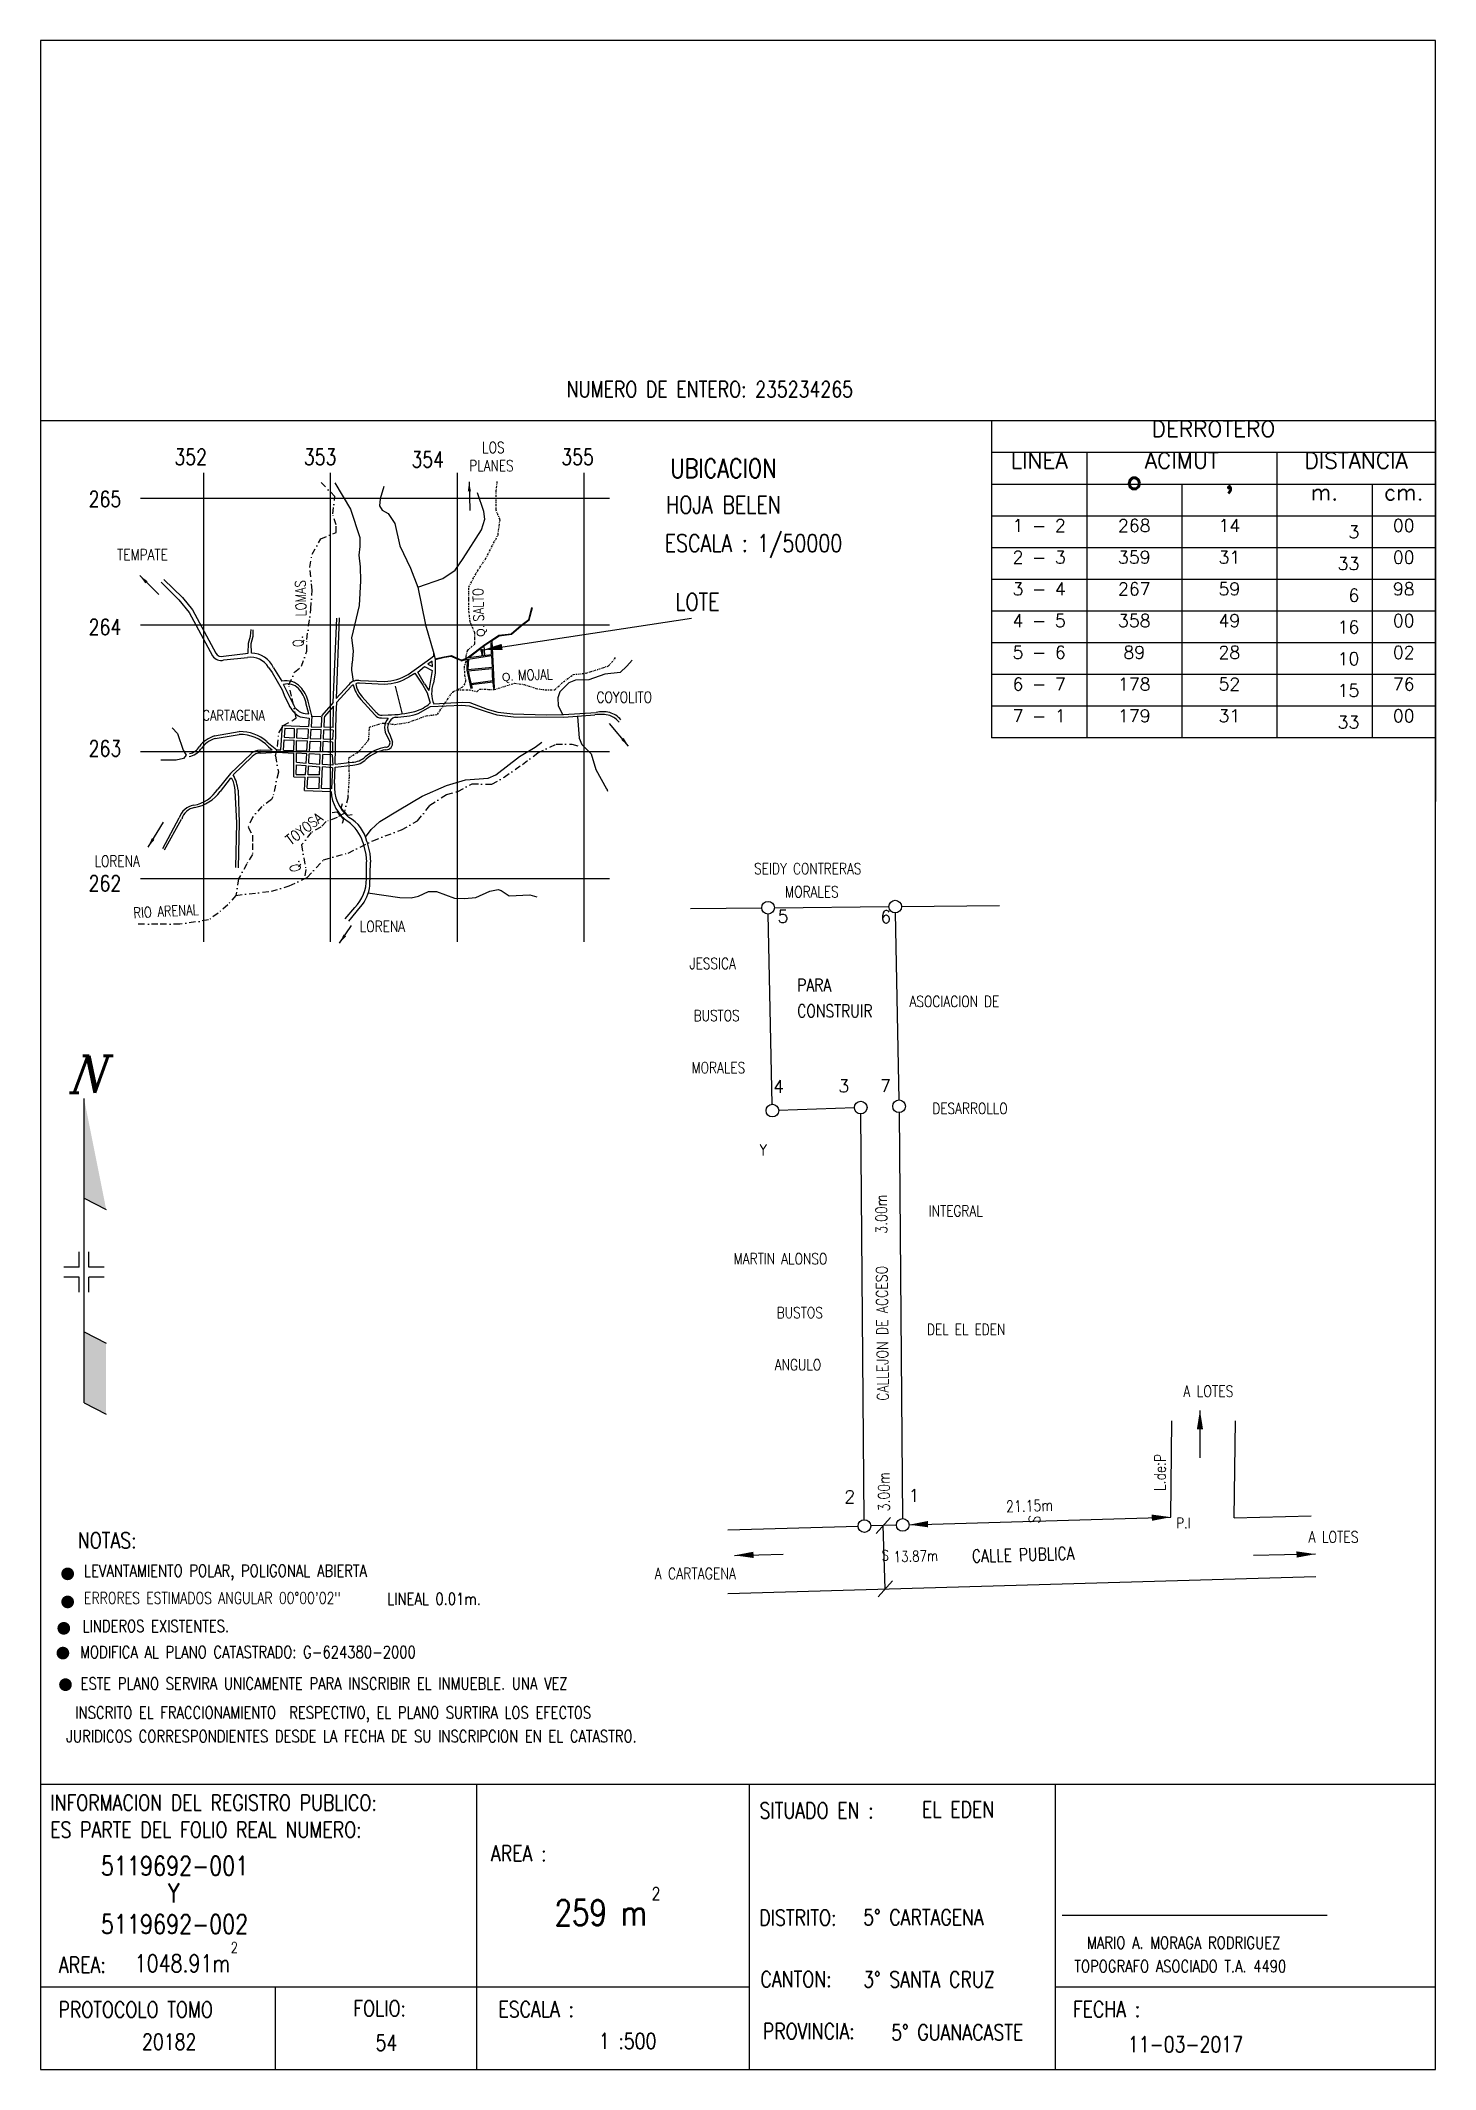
# Model space of a CAD drawing. Extents: x 117 to 337, y 329 to 649.
import ezdxf
from ezdxf.enums import TextEntityAlignment as Align

# ---------------------------------------------------------------- set-up
doc = ezdxf.new("R2010")
doc.units = 0
doc.header["$MEASUREMENT"] = 0
doc.linetypes.add('DASHDOT', pattern=[1, 0.5, -0.25, 0, -0.25])
doc.linetypes.add('DIVIDE', pattern=[1.25, 0.5, -0.25, 0, -0.25, 0, -0.25])
doc.layers.get('0').update_dxf_attribs({"linetype": 'CONTINUOUS'})
for name, color, linetype in [('1', 7, 'CONTINUOUS'), ('22', 3, 'DASHDOT'), ('24', 4, 'DIVIDE'), ('33', 10, 'CONTINUOUS'), ('AMARILLO', 2, 'CONTINUOUS'), ('AZUL', 5, 'CONTINUOUS'), ('ROJO', 1, 'CONTINUOUS')]:
    doc.layers.add(name, color=color, linetype=linetype)
doc.styles.add('DERTXT-1', font='ROMANS.SHX')
doc.styles.add('LEROY2', font='SIMPLEX.SHX', dxfattribs={"width": 0.8})
doc.styles.add('ROTULO', font='COMPLEX', dxfattribs={"oblique": 20})
doc.dimstyles.get("Standard").update_dxf_attribs({"dimtxt": 0.18, "dimasz": 0.18, "dimexe": 0.18, "dimexo": 0.0625, "dimgap": 0.09, "dimtad": 0, "dimtih": 1, "dimtoh": 1, "dimdec": 4, "dimzin": 0, "dimtxsty": 'STANDARD', "dimcen": 0.09, "dimazin": 3, "dimtfac": 1, "dimtdec": 4, "dimtofl": 0, "dimtmove": 0, "dimatfit": 3, "dimtolj": 1, "dimtzin": 0})

msp = doc.modelspace()

# ---------------------------------------------------------------- hatches: boundary and pattern name
msp.add_hatch(color=4).paths.add_polyline_path([(186.34, 552.09), (186.28, 552.09), (186.27, 552.75), (186.13, 552.75), (186.13, 553.07), (186.33, 553.07), (186.33, 552.75)])

# ---------------------------------------------------------------- linework, layer by layer
at = {"color": 4}
for p, q in [((336.65, 589.11), (266.65, 589.11)), ((336.65, 589.11), (266.65, 589.11)), ((336.65, 589.11), (266.65, 589.11)), ((336.65, 589.11), (266.65, 589.11)), ((336.65, 589.11), (266.65, 589.11)), ((336.65, 589.11), (266.65, 589.11)), ((336.65, 589.11), (266.65, 589.11)), ((336.65, 589.11), (266.65, 589.11)), ((336.65, 589.11), (266.65, 589.11)), ((336.65, 589.11), (266.65, 589.11)), ((336.65, 589.11), (266.65, 589.11)), ((336.65, 589.11), (266.65, 589.11)), ((336.65, 589.11), (266.65, 589.11)), ((336.65, 589.11), (266.65, 589.11)), ((336.65, 589.11), (266.65, 589.11)), ((336.65, 589.11), (266.65, 589.11)), ((336.65, 589.11), (266.65, 589.11)), ((336.65, 589.11), (266.65, 589.11)), ((266.65, 589.11), (266.65, 539.11)), ((336.65, 589.11), (336.65, 539.11)), ((336.65, 589.11), (336.65, 529.11)), ((336.65, 589.11), (336.65, 529.11)), ((336.65, 589.11), (336.65, 554.11)), ((336.65, 589.11), (336.65, 554.11)), ((336.65, 589.11), (336.65, 554.11)), ((336.65, 589.11), (336.65, 554.11)), ((336.65, 589.11), (336.65, 554.11)), ((336.65, 589.11), (336.65, 554.11)), ((336.65, 589.11), (336.65, 554.11)), ((336.65, 589.11), (336.65, 554.11)), ((336.65, 589.11), (336.65, 554.11)), ((336.65, 589.11), (336.65, 554.11)), ((336.65, 589.11), (336.65, 554.11)), ((336.65, 589.11), (336.65, 554.11)), ((336.65, 589.11), (336.65, 549.11)), ((336.65, 589.11), (336.65, 544.11)), ((336.65, 589.11), (336.65, 539.11)), ((336.65, 589.11), (336.65, 544.11)), ((336.65, 589.11), (336.65, 554.11)), ((336.65, 584.11), (266.65, 584.11)), ((281.65, 584.11), (281.65, 539.11)), ((311.65, 584.11), (311.65, 539.11)), ((336.65, 579.11), (266.65, 579.11)), ((336.65, 539.11), (266.65, 539.11))]:
    msp.add_line(p, q, dxfattribs=at)
at = {"color": 3}
for p, q in [((336.65, 589.11), (336.65, 559.11)), ((336.65, 589.11), (336.65, 559.11)), ((336.65, 589.11), (336.65, 569.11)), ((336.65, 589.11), (336.65, 569.11)), ((336.65, 589.11), (336.65, 574.11)), ((336.65, 589.11), (336.65, 574.11)), ((336.65, 589.11), (336.65, 564.11)), ((336.65, 589.11), (336.65, 564.11)), ((296.65, 579.11), (296.65, 539.11)), ((326.65, 579.11), (326.65, 539.11)), ((336.65, 574.11), (266.65, 574.11)), ((336.65, 569.11), (266.65, 569.11)), ((336.65, 564.11), (266.65, 564.11)), ((336.65, 559.11), (266.65, 559.11)), ((336.65, 554.11), (266.65, 554.11)), ((336.65, 549.11), (266.65, 549.11)), ((336.65, 544.11), (266.65, 544.11))]:
    msp.add_line(p, q, dxfattribs=at)
at = {"color": 2}
for p, q in [((219.15, 512.22), (230.4, 512.32)), ((252.44, 512.53), (267.89, 512.68)), ((294.91, 416.21), (295.1, 431.39)), ((304.91, 416.09), (305.1, 431.39)), ((253.63, 415.02), (294.91, 416.21)), ((304.91, 416.09), (317.03, 416.44)), ((225.04, 414.19), (245.58, 414.79)), ((225.04, 404.19), (317.77, 406.87))]:
    msp.add_line(p, q, dxfattribs=at)
at = {"color": 8}
for p, q in [((232.4, 512.34), (250.44, 512.51)), ((232.04, 481.33), (231.42, 511.33)), ((251.46, 511.52), (252.04, 482.01)), ((245.01, 480.79), (233.06, 480.37)), ((252.07, 480.01), (252.62, 415.99)), ((246.57, 415.8), (246.02, 479.82))]:
    msp.add_line(p, q, dxfattribs=at)
at = {"color": 1}
for p, q in [((250.71, 416.17), (248.44, 413.62)), ((249.88, 404.91), (249.57, 414.9)), ((251.02, 406.18), (248.75, 403.63))]:
    msp.add_line(p, q, dxfattribs=at)
at = {"color": 2, "const_width": 1}
for points in [[(120.42, 407.27, 1), (121.42, 407.27, 1)], [(120.42, 402.84, 1), (121.42, 402.84, 1)], [(119.81, 398.68, 1), (120.81, 398.68, 1)]]:
    msp.add_lwpolyline(points, format="xyb", close=True, dxfattribs=at)
at = {"color": 4}
msp.add_polyline3d([(186.34, 552.09, 0), (186.28, 552.09, 0), (186.27, 552.75, 0), (186.13, 552.75, 0), (186.13, 553.07, 0), (186.33, 553.07, 0), (186.33, 552.75, 0)], close=True, dxfattribs=at)
at = {"color": 8}
msp.add_polyline3d([(251.63, 414.96, 0), (247.58, 414.83, 0)], dxfattribs=at)
at = {"color": 3}
for centre in [(231.4, 512.33), (251.44, 512.52), (232.07, 480.33), (246.01, 480.82), (252.06, 481.01), (246.58, 414.8), (252.63, 414.99)]:
    msp.add_circle(centre, 1, dxfattribs=at)
at = {"color": 2}
for points in [[(291.9, 416.62), (294.91, 416.21), (291.93, 415.63)], [(256.64, 414.61), (253.63, 415.02), (256.61, 415.61)]]:
    msp.add_solid(points, dxfattribs=at)
at = {"layer": '1', "color": 4, "linetype": 'CONTINUOUS'}
for p, q in [((142.39, 506.95), (142.39, 580.95)), ((162.39, 506.95), (162.39, 580.95)), ((182.39, 506.95), (182.39, 580.95)), ((202.39, 506.95), (202.39, 580.95)), ((132.39, 576.95), (206.39, 576.95)), ((132.39, 556.95), (206.39, 556.95)), ((132.39, 536.95), (206.39, 536.95)), ((132.39, 516.95), (206.39, 516.95))]:
    msp.add_line(p, q, dxfattribs=at)
at = {"layer": '1', "color": 1, "linetype": 'DASHDOT', "ltscale": 2}
for points in [[(153.72, 536.28), (154, 537.83), (154.23, 539.91), (154.93, 541.07), (156.4, 541.84), (156.94, 542.3), (156.24, 545.7), (155.78, 547.48), (156.71, 549.48), (157.79, 550.41), (158.64, 552.8), (158.64, 554.65), (159.29, 559.49), (159.46, 562.42), (159.11, 566.03), (159.46, 568.09), (160.84, 570.5), (163.25, 571.54), (163.25, 572.74), (162.73, 574.46), (163.08, 577.21), (160.84, 579.45)], [(173.59, 524.63), (176.12, 526.03), (178.05, 528.52), (180.69, 530.2), (182.46, 530.68), (184.71, 531.88), (187.84, 531.8), (189.76, 532.92), (192.65, 534.93), (195.06, 536.77), (197.95, 538.13), (200.43, 538.13), (201.8, 537.73)], [(153.72, 536.28), (154.15, 533.69), (153.29, 529.81), (153.07, 529.38), (151.56, 528.3), (150.05, 526.57), (149.4, 525.06), (149.4, 525.06), (150.05, 523.77), (150.05, 522.47), (150.05, 520.75), (149.18, 519.24), (147.89, 516.87), (147.46, 514.28), (146.16, 512.77), (144.65, 511.48), (143.14, 510.4), (138.6, 509.75), (135.15, 509.75), (131.81, 509.75)], [(165.16, 529.81), (164.52, 527.22), (163.44, 526.57), (161.71, 525.93), (160.84, 525.06), (159.33, 524.2), (157.82, 522.26), (158.47, 518.38), (158.25, 516.87)], [(158.69, 517.08), (161.28, 519.89), (165.16, 520.96), (169.05, 522.91), (173.59, 524.63)], [(147.46, 514.28), (153.07, 514.93), (155.88, 515.79), (158.69, 517.08)]]:
    msp.add_lwpolyline(points, dxfattribs=at)
at = {"layer": '1', "color": 1, "linetype": 'DASHDOT', "ltscale": 0.6}
for points in [[(183.97, 552.95), (185.13, 553.9), (185.13, 554.74), (185.13, 555.68), (184.39, 557.47), (184.18, 559.36), (184.18, 561.03), (184.18, 562.92), (185.55, 565.44), (186.81, 567.33), (188.81, 571.15), (189.12, 573.57), (188.49, 575.03), (188.49, 577.87), (188.7, 579.65)], [(165.16, 529.81), (165.37, 533.06), (165.26, 536), (166.84, 536.94), (168.42, 538.83), (168.52, 540.83), (170.62, 541.46), (172.51, 541.25), (174.62, 541.56), (177.45, 542.61), (179.24, 542.82), (181.6, 546.35), (182.39, 546.7), (184.29, 546.7), (185.52, 546.42), (185.92, 546.83), (188.18, 546.74), (191.43, 547.75), (192.91, 547.54), (194.8, 546.91), (196.27, 546.7), (197.74, 546.7), (199.11, 547.96), (200.68, 549.12), (202.68, 549.33), (206.25, 550.48), (207.41, 551.85)], [(183.97, 552.95), (183.71, 551.98), (183.71, 551.16), (183.45, 550.36), (183.53, 549.03), (183.68, 548.14), (183.56, 547.68), (183.21, 547.14), (182.39, 546.7)]]:
    msp.add_lwpolyline(points, dxfattribs=at)
at = {"layer": '22', "color": 2, "linetype": 'CONTINUOUS'}
for p, q in [((135.66, 563.7), (138.47, 560.9)), ((136.09, 564.1), (139.04, 561.28)), ((138.47, 560.9), (140.08, 558.9)), ((139.04, 561.28), (140.6, 559.31)), ((140.08, 558.9), (143.77, 552.09)), ((140.6, 559.31), (144.29, 552.49)), ((162.8, 544.69), (163.38, 558.01)), ((163.76, 558.08), (163.27, 545.36)), ((149.4, 552.49), (149.42, 554.08)), ((149.42, 554.08), (149.78, 555.17)), ((149.78, 555.17), (149.86, 556.24)), ((149.86, 554.01), (150.17, 555.15)), ((149.9, 552.5), (149.86, 554.01)), ((150.17, 555.15), (150.19, 556.18)), ((145.48, 552.03), (149.4, 552.49)), ((145.55, 551.41), (149.31, 551.81)), ((177.74, 550.74), (178.44, 550.38)), ((152.59, 550.23), (153.16, 549.42)), ((153.16, 549.42), (154.75, 546.72)), ((153.41, 550.17), (154.71, 548.05)), ((156.48, 544.51), (154.98, 547.55)), ((163.27, 545.36), (165.27, 547.51)), ((166.92, 547.78), (170.9, 547.61)), ((167.11, 548.15), (170.95, 548.04)), ((174.81, 548.78), (175.7, 549.35)), ((175.7, 549.35), (176.92, 547.44)), ((176.13, 549.51), (177.21, 550.4)), ((177.21, 547.65), (176.13, 549.51)), ((176.92, 547.44), (177.63, 546.24)), ((177.21, 550.4), (178.4, 549.73)), ((177.21, 547.65), (177.87, 546.59)), ((178.4, 549.73), (177.87, 546.59)), ((178.86, 549.38), (178.6, 547.73)), ((154.75, 546.72), (155.19, 545.58)), ((155.19, 545.58), (155.79, 544.41)), ((158.94, 542.93), (158.51, 544.64)), ((159.41, 542.61), (158.86, 544.93)), ((162.8, 544.69), (161.03, 542.66)), ((162.85, 544.14), (161.41, 542.48)), ((162.8, 540.75), (162.85, 544.14)), ((163.28, 542.82), (163.38, 544.75)), ((163.38, 544.75), (165.56, 547.16)), ((169.36, 542.78), (167.14, 545.2)), ((169.64, 543.1), (167.39, 545.6)), ((176.19, 542.98), (178.16, 544.05)), ((177.63, 546.24), (178.1, 544.62)), ((178.16, 544.05), (183.1, 544.27)), ((178.7, 544.48), (183.14, 544.75)), ((183.1, 544.27), (184.27, 544.2)), ((183.14, 544.75), (184.34, 544.69)), ((184.27, 544.2), (186.91, 543.28)), ((184.34, 544.69), (187.07, 543.67)), ((154.55, 537.22), (154.81, 541.05)), ((154.81, 541.05), (158.93, 540.9)), ((157.6, 542.46), (158.99, 542.24)), ((158.36, 542.99), (158.94, 542.93)), ((158.99, 542.24), (158.93, 540.9)), ((159.41, 542.61), (159.33, 540.88)), ((159.33, 540.88), (160.92, 540.82)), ((160.97, 542.24), (160.92, 540.82)), ((161.03, 542.66), (160.97, 542.24)), ((161.37, 542.21), (161.32, 540.81)), ((162.8, 540.75), (161.32, 540.81)), ((161.41, 542.48), (161.37, 542.21)), ((163.12, 535), (163.28, 542.82)), ((170.39, 542.3), (171.49, 542.22)), ((170.54, 542.71), (171.48, 542.77)), ((186.91, 543.28), (188.62, 542.76)), ((187.07, 543.67), (188.79, 543.2)), ((188.62, 542.76), (191.26, 542.43)), ((188.79, 543.2), (191.13, 542.94)), ((191.13, 542.94), (196.37, 542.78)), ((191.26, 542.43), (199.16, 542.4)), ((196.37, 542.78), (199.15, 542.82)), ((199.15, 542.82), (204.27, 543.15)), ((199.16, 542.4), (204.09, 542.75)), ((144.06, 539.42), (147.98, 540.11)), ((144.2, 539.04), (147.97, 539.67)), ((152.36, 538.5), (153.91, 537.25)), ((152.6, 537.72), (153.16, 537.26)), ((154.95, 537.2), (155.06, 538.82)), ((155.06, 538.82), (156.64, 538.75)), ((155.19, 540.63), (155.09, 539.22)), ((155.09, 539.22), (156.64, 539.15)), ((155.19, 540.63), (156.66, 540.58)), ((156.62, 537.12), (156.64, 538.75)), ((156.66, 540.58), (156.64, 539.15)), ((157.02, 537.1), (157.04, 538.73)), ((157.06, 540.57), (157.04, 539.13)), ((157.04, 539.13), (158.79, 539.05)), ((157.04, 538.73), (158.76, 538.65)), ((158.88, 540.5), (157.06, 540.57)), ((158.66, 537.02), (158.76, 538.65)), ((158.88, 540.5), (158.79, 539.05)), ((159.06, 537), (159.16, 538.63)), ((159.16, 538.63), (160.84, 538.56)), ((159.28, 540.48), (159.19, 539.03)), ((159.19, 539.03), (160.86, 538.95)), ((159.28, 540.48), (160.91, 540.42)), ((160.78, 536.92), (160.84, 538.56)), ((160.86, 538.95), (160.91, 540.42)), ((161.18, 536.9), (161.24, 538.54)), ((162.69, 538.47), (161.24, 538.54)), ((161.25, 538.94), (161.31, 540.41)), ((162.71, 538.87), (161.25, 538.94)), ((162.79, 540.35), (161.31, 540.41)), ((162.69, 538.47), (162.67, 536.83)), ((162.79, 540.35), (162.71, 538.87)), ((171.39, 539.3), (171.74, 538.49)), ((171.72, 539.65), (172.15, 538.45)), ((146.59, 533.48), (149.85, 536.63)), ((150.02, 536.2), (147.01, 533.29)), ((151.27, 537.18), (153.16, 537.26)), ((151.32, 536.72), (153.89, 536.85)), ((153.89, 536.85), (156.62, 536.72)), ((154.95, 537.2), (156.62, 537.12)), ((156.58, 532.98), (156.62, 536.72)), ((156.98, 533.37), (157, 534.87)), ((157, 535.28), (157.02, 536.7)), ((157, 535.28), (158.54, 535.15)), ((157, 534.87), (158.52, 534.75)), ((158.66, 537.02), (157.02, 537.1)), ((158.64, 536.62), (157.02, 536.7)), ((158.43, 533.33), (158.52, 534.75)), ((158.54, 535.15), (158.64, 536.62)), ((158.83, 533.32), (158.92, 534.72)), ((158.92, 534.72), (160.7, 534.57)), ((158.94, 535.12), (159.03, 536.6)), ((158.94, 535.12), (160.71, 534.97)), ((160.77, 536.52), (159.03, 536.6)), ((160.78, 536.92), (159.06, 537)), ((160.65, 533.28), (160.7, 534.57)), ((160.71, 534.97), (160.77, 536.52)), ((160.98, 531.12), (161.1, 534.54)), ((162.69, 534.41), (161.1, 534.54)), ((161.11, 534.94), (161.17, 536.5)), ((162.73, 534.8), (161.11, 534.94)), ((162.65, 536.43), (161.17, 536.5)), ((162.67, 536.83), (161.18, 536.9)), ((162.69, 534.41), (162.53, 531.07)), ((162.65, 536.43), (162.73, 534.8)), ((163.02, 531.95), (163.11, 534.52)), ((163.11, 534.52), (165.89, 534.84)), ((163.12, 535), (165.8, 535.27)), ((146.59, 533.48), (144.6, 531.05)), ((146.56, 532.7), (144.98, 530.67)), ((156.58, 532.98), (158.4, 532.93)), ((156.98, 533.37), (158.43, 533.33)), ((158.27, 530.8), (158.4, 532.93)), ((158.69, 531.19), (158.8, 532.92)), ((160.64, 532.88), (158.8, 532.92)), ((160.65, 533.28), (158.83, 533.32)), ((160.58, 531.13), (160.64, 532.88)), ((147.58, 525.75), (147.33, 530.83)), ((147.8, 530.88), (147.99, 525.75)), ((158.27, 530.8), (162.45, 530.68)), ((158.69, 531.19), (160.58, 531.13)), ((162.53, 531.07), (160.98, 531.12)), ((135.92, 521.7), (138.5, 526.53)), ((136.2, 521.45), (138.9, 526.31)), ((147.45, 518.66), (147.58, 525.75)), ((147.99, 525.75), (147.82, 518.64)), ((167.47, 522.65), (167.96, 520.74)), ((168.12, 522.76), (168.6, 520.9)), ((167.96, 520.74), (168.04, 519.59)), ((168.04, 516.9), (168.04, 519.59)), ((168.6, 520.9), (168.67, 519.52)), ((168.6, 515.81), (168.67, 519.52)), ((164.68, 510.57), (166.19, 512.37)), ((165.28, 510.2), (167.11, 512.5))]:
    msp.add_line(p, q, dxfattribs=at)
at = {"layer": '22', "color": 3, "linetype": 'CONTINUOUS'}
msp.add_line((153.91, 537.25), (154.55, 537.22), dxfattribs=at)
at = {"layer": '22', "color": 2, "linetype": 'CONTINUOUS'}
for centre, radius, start, end in [((145.09, 552.87), 1.53, 210.6988, 287.6441), ((145.13, 552.88), 0.919, 204.7464, 292.3), ((149.76, 548.56), 3.29, 30.5554, 97.9571), ((149.78, 548.53), 3.98, 24.445, 88.3355), ((155.39, 545.06), 3.07, 42.7252, 102.6965), ((155.61, 545.15), 2.48, 45.8326, 104.5405), ((166.7, 546.35), 1.84, 77.3233, 140.8341), ((167.06, 545.69), 2.1, 121.129, 135.3833), ((171.18, 548.7), 5.35, 193.1849, 220.9804), ((167.06, 545.69), 2.1, 93.7236, 109.4125), ((170.52, 548.45), 4.24, 190.6149, 222.2941), ((170.69, 555.38), 7.78, 271.5174, 301.9339), ((170.75, 555.32), 7.29, 271.593, 302.0421), ((182.75, 546.23), 4.42, 160.1915, 203.3326), ((159.32, 545.86), 3.82, 202.335, 243.1826), ((158.63, 545.24), 2.27, 198.7283, 263.3402), ((153.58, 543.53), 5.06, 12.5813, 42.092), ((153.11, 543.19), 6.01, 16.7856, 41.0673), ((174.09, 549.06), 5.98, 285.4601, 312.1309), ((170.22, 543.25), 0.973, 208.8684, 280.4073), ((170.42, 543.68), 0.975, 216.4921, 277.3143), ((173.13, 540.7), 2.23, 137.1943, 218.7565), ((173.2, 540.71), 1.82, 110.4191, 215.8625), ((171.66, 558.51), 15.74, 269.3545, 284.8093), ((172.83, 552.75), 10.34, 268.4881, 288.9614), ((205.08, 537.11), 5.72, 76.1269, 99.9144), ((205.29, 537.41), 5.83, 78.9375, 100.0756), ((205.1, 539.14), 4.21, 42.6761, 71.7708), ((204.93, 538.97), 3.99, 41.2658, 67.6588), ((139.67, 538.95), 2.36, 281.2257, 330.1647), ((145.42, 535), 4.63, 107.0824, 143.2047), ((145.54, 534.85), 4.39, 107.681, 144.7927), ((148.14, 533.61), 6.06, 42.6282, 91.6314), ((148.19, 533.9), 6.21, 47.7514, 91.9139), ((172.14, 531.24), 6.51, 99.386, 131.3945), ((171.08, 538.35), 0.683, 270.0563, 11.8067), ((171.17, 538.26), 0.999, 267.3277, 11.1636), ((139.62, 538.94), 2.8, 279.4229, 326.191), ((151.34, 534.92), 2.27, 91.7459, 130.9953), ((151.3, 534.91), 1.81, 89.3069, 134.7656), ((165.65, 538.45), 3.18, 272.6666, 313.2688), ((165.78, 537.97), 3.13, 272.1482, 315.1382), ((172.31, 530.79), 6.58, 100.3486, 130.9219), ((146.69, 532.54), 0.207, 22.8951, 129.6766), ((143.54, 530.84), 3.78, 359.9175, 28.0208), ((141.94, 530.3), 5.89, 5.6703, 30.5665), ((169.25, 531.41), 6.25, 175.0396, 230.6934), ((141.37, 525.54), 3.03, 100.6113, 160.9201), ((141.44, 525.54), 2.65, 100.6305, 163.1383), ((139.96, 533.89), 5.44, 278.9684, 328.5063), ((139.81, 534.43), 6.39, 280.2278, 323.89), ((168.58, 530.99), 6.13, 182.9477, 235.9153), ((161.61, 520.94), 6.1, 16.3234, 54.6795), ((162.37, 521.46), 5.89, 12.7671, 60.3217), ((161.7, 516.85), 6.34, 315.1261, 0.4743), ((162.49, 516.58), 6.16, 318.532, 352.7548)]:
    msp.add_arc(centre, radius, start, end, dxfattribs=at)
at = {"layer": '24', "color": 2, "linetype": 'CONTINUOUS'}
for p, q in [((163.07, 579.36), (165.54, 575.19)), ((170.23, 576.83), (170.13, 575.72)), ((170.79, 578.78), (170.23, 576.83)), ((186.56, 574.82), (185.57, 577.78)), ((165.54, 575.19), (167.02, 570.72)), ((170.13, 575.72), (170.55, 575.04)), ((170.55, 575.04), (171.45, 574.51)), ((171.45, 574.51), (172.5, 572.93)), ((172.5, 572.93), (173.29, 569.4)), ((186.17, 571.95), (186.7, 573.64)), ((186.7, 573.64), (186.56, 574.82)), ((167.02, 570.72), (167.02, 569.29)), ((183.32, 567.4), (186.17, 571.95)), ((167.02, 569.29), (166.86, 567.92)), ((166.86, 567.92), (167.07, 566.08)), ((173.29, 569.4), (174.98, 565.87)), ((182.04, 565.55), (183.32, 567.4)), ((167.1, 563.88), (166.89, 560)), ((167.07, 566.08), (167.1, 563.88)), ((174.98, 565.87), (176.14, 562.91)), ((176.14, 562.91), (180.08, 564.27)), ((180.08, 564.27), (182.04, 565.55)), ((176.14, 562.91), (177.38, 556.97)), ((166.89, 560), (165.68, 554.91)), ((177.38, 556.97), (178.7, 552.42)), ((165.68, 554.91), (165.96, 552.85)), ((186.72, 552.17), (186.62, 553.68)), ((187.67, 554.09), (187.74, 552.29)), ((188.25, 546.96), (187.89, 554.36)), ((165.72, 549.8), (165.79, 550.91)), ((165.96, 552.85), (165.79, 550.91)), ((174.62, 549.14), (178.22, 551.67)), ((178.42, 551.23), (177.74, 550.74)), ((178.44, 550.38), (178.42, 551.23)), ((178.86, 551.48), (178.86, 549.38)), ((183.93, 551.54), (183.88, 549.8)), ((184.12, 551.58), (184.05, 549.91)), ((187.75, 552.1), (187.85, 550.26)), ((209.09, 550.45), (208.09, 549.41)), ((209.97, 551.39), (209.09, 550.45)), ((166, 548.05), (165.72, 549.8)), ((172.58, 547.3), (173.68, 542.85)), ((183.88, 549.8), (184.51, 546.9)), ((184.05, 549.96), (184.05, 549.94)), ((184.07, 549.72), (184.28, 548.6)), ((184.28, 548.6), (184.71, 546.94)), ((184.49, 547.72), (187.96, 548.15)), ((184.55, 547.52), (187.98, 547.95)), ((187.86, 550.07), (187.9, 548.87)), ((187.9, 548.87), (188.07, 546.92)), ((199.96, 547.78), (198.57, 546.38)), ((201.04, 548.24), (199.96, 547.78)), ((203.12, 548.3), (201.04, 548.24)), ((205.65, 549.15), (203.12, 548.3)), ((208.09, 549.41), (205.65, 549.15)), ((184.71, 546.94), (184.51, 546.9)), ((188.07, 546.92), (188.25, 546.96)), ((198.57, 546.38), (198.21, 545.44)), ((198.21, 545.44), (198.27, 544.17)), ((198.27, 544.17), (198.96, 542.84)), ((159.34, 542.57), (160.84, 542.49)), ((201.36, 542.48), (201.61, 539.1)), ((137.38, 540.7), (138.27, 539.8)), ((138.27, 539.8), (139.14, 537.21)), ((192.21, 536.19), (194.67, 537.64)), ((194.67, 537.64), (195.71, 538.43)), ((201.61, 539.1), (202.03, 538.06)), ((202.03, 538.06), (203.49, 536.6)), ((138.05, 535.6), (135.64, 535.62)), ((139.17, 535.88), (138.05, 535.6)), ((139.14, 537.21), (139.6, 536.38)), ((139.6, 536.38), (139.17, 535.88)), ((188.43, 533.28), (192.21, 536.19)), ((203.49, 536.6), (204.23, 534.11)), ((176.82, 529.95), (180.65, 531.61)), ((180.65, 531.61), (183.69, 532.53)), ((183.69, 532.53), (187.22, 532.78)), ((187.22, 532.78), (188.43, 533.28)), ((204.23, 534.11), (205.93, 531.09)), ((173.2, 527.79), (176.82, 529.95)), ((205.94, 531.07), (206.09, 530.72)), ((168.79, 524.67), (170.17, 525.96)), ((170.17, 525.96), (173.2, 527.79)), ((167.88, 523.46), (168.79, 524.67)), ((187.49, 514.95), (188.8, 515.22)), ((188.8, 515.22), (189.32, 515.06)), ((168.29, 514.68), (173.3, 513.97)), ((173.3, 513.97), (175.1, 513.88)), ((175.1, 513.88), (176.25, 514.16)), ((176.25, 514.16), (177.84, 514.9)), ((177.84, 514.9), (179.09, 514.9)), ((179.09, 514.9), (181.96, 513.86)), ((181.96, 513.86), (183.49, 513.8)), ((183.49, 513.8), (185.3, 513.97)), ((185.3, 513.97), (187.49, 514.95)), ((189.32, 515.06), (190.55, 514.21)), ((190.55, 514.21), (193.83, 514.38)), ((193.83, 514.38), (194.92, 514.05))]:
    msp.add_line(p, q, dxfattribs=at)
for points in [[(183.94, 551.73), (186.7, 553.86), (188.94, 555.31), (190.87, 555.56), (192.39, 556.85), (193.64, 557.79), (194.15, 559.71)], [(184.2, 551.81), (186.75, 553.78), (188.98, 555.22), (190.91, 555.47), (192.45, 556.77), (193.73, 557.73), (194.25, 559.68)], [(178.22, 551.67), (178.68, 552.08), (178.7, 552.42), (178.86, 551.48), (180.34, 551.83), (181.43, 552.01), (182.18, 551.64), (182.93, 551.36), (182.99, 551.27)], [(178.84, 551.58), (180.32, 551.92), (181.44, 552.12), (182.22, 551.73), (182.99, 551.44), (183.03, 551.39)], [(182.99, 551.27), (183.93, 551.54)], [(183.03, 551.39), (183.92, 551.73)], [(184.11, 551.53), (187.75, 552.1)], [(184.2, 551.81), (187.74, 552.29)], [(184.05, 549.91), (187.85, 550.27)], [(184.07, 549.72), (187.86, 550.07)]]:
    msp.add_lwpolyline(points, dxfattribs=at)
at = {"layer": '33', "color": 10, "linetype": 'CONTINUOUS'}
for p, q in [((164.07, 528.05), (164.26, 528.76)), ((165.09, 526.9), (164.07, 528.05)), ((162.66, 527.36), (163.39, 527.46)), ((163.39, 527.46), (164.41, 526.31)), ((164.41, 526.31), (164.22, 525.6)), ((165.82, 527), (165.09, 526.9))]:
    msp.add_line(p, q, dxfattribs=at)
at = {"layer": 'AMARILLO', "const_width": 1}
for points in [[(119.67, 394.77, 1), (120.67, 394.77, 1)], [(120.08, 389.79, 1), (121.08, 389.79, 1)]]:
    msp.add_lwpolyline(points, format="xyb", close=True, dxfattribs=at)
at = {"layer": 'AZUL'}
for p, q in [((116.65, 649.11), (116.65, 329.11)), ((336.65, 649.11), (116.65, 649.11)), ((336.65, 329.11), (336.65, 649.11)), ((336.65, 589.11), (116.65, 589.11)), ((116.65, 374.11), (336.65, 374.11)), ((185.45, 329.11), (185.45, 374.11)), ((228.46, 329.11), (228.46, 374.11)), ((276.71, 329.11), (276.71, 374.11)), ((116.65, 342.11), (228.46, 342.11)), ((153.69, 329.11), (153.69, 342.11)), ((276.71, 342.11), (336.65, 342.11)), ((116.65, 329.11), (336.65, 329.11))]:
    msp.add_line(p, q, dxfattribs=at)
for points in [[(123.5, 434.22), (123.5, 482.22)], [(123.5, 466.54), (126.99, 464.76)], [(122.72, 455.66), (122.72, 458.04)], [(124.28, 455.66), (124.28, 458.04)], [(122.72, 455.66), (120.34, 455.66)], [(126.66, 455.66), (124.28, 455.66)], [(122.72, 454.09), (120.34, 454.09)], [(122.72, 451.71), (122.72, 454.09)], [(124.28, 451.71), (124.28, 454.09)], [(126.66, 454.09), (124.28, 454.09)], [(123.5, 445.45), (126.99, 443.67)], [(123.5, 434.22), (126.99, 432.44)]]:
    msp.add_lwpolyline(points, dxfattribs=at)
for points in [[(123.5, 482.22), (123.5, 466.54), (126.99, 464.76)], [(123.5, 445.45), (126.99, 443.67), (123.5, 434.22), (126.99, 432.44)]]:
    msp.add_solid(points, dxfattribs=at)
at = {"layer": 'ROJO'}
msp.add_line((277.79, 353.42), (319.56, 353.42), dxfattribs=at)

# ---------------------------------------------------------------- texts
at = {"color": 3, "style": 'LEROY2', "width": 0.8}
for s, height, p in [('NUMERO DE ENTERO: 235234265', 2.5, (199.62, 592.86)), ('UBICACION', 3, (215.97, 580.14)), ('HOJA BELEN', 2.75, (215.31, 574.5)), ('ESCALA : 1/50000', 2.75, (215.09, 568.46)), ('LOTE', 2.75, (216.77, 559.19)), ('2', 2, (213.03, 355.83))]:
    msp.add_text(s, height=height, dxfattribs=at).set_placement(p)
at = {"color": 3, "style": 'DERTXT-1'}
for s, height, p in [('DERROTERO', 2.5, (301.65, 586.61)), ('LINEA', 2.5, (274.15, 581.61)), ('ACIMUT', 2.5, (296.65, 581.61)), ('DISTANCIA', 2.5, (324.15, 581.61)), ('%%d', 6, (289.15, 574.11)), ("'", 4, (304.15, 574.81)), ('m.', 2.5, (319.15, 576.61)), ('cm.', 2.5, (331.65, 576.61)), ('1 - 2', 2, (274.15, 571.61)), ('268', 2, (289.15, 571.61)), ('14', 2, (304.15, 571.61)), ('00', 2, (331.65, 571.61)), ('2 - 3', 2, (274.15, 566.61)), ('359', 2, (289.15, 566.61)), ('31', 2, (304.15, 566.61)), ('00', 2, (331.65, 566.61)), ('3 - 4', 2, (274.15, 561.61)), ('267', 2, (289.15, 561.61)), ('59', 2, (304.15, 561.61)), ('98', 2, (331.65, 561.61)), ('4 - 5', 2, (274.15, 556.61)), ('358', 2, (289.15, 556.61)), ('49', 2, (304.15, 556.61)), ('00', 2, (331.65, 556.61)), ('5 - 6', 2, (274.15, 551.61)), ('89', 2, (289.15, 551.61)), ('28', 2, (304.15, 551.61)), ('02', 2, (331.65, 551.61)), ('6 - 7', 2, (274.15, 546.61)), ('178', 2, (289.15, 546.61)), ('52', 2, (304.15, 546.61)), ('76', 2, (331.65, 546.61)), ('7 - 1', 2, (274.15, 541.61)), ('179', 2, (289.15, 541.61)), ('31', 2, (304.15, 541.61)), ('00', 2, (331.65, 541.61)), ('5', 2, (233.75, 509.97)), ('6', 2, (249.96, 509.91)), ('4', 2, (233.05, 483.16)), ('3', 2, (243.34, 483.22)), ('7', 2, (249.91, 483.22)), ('2', 2, (244.28, 418.44)), ('1', 2, (254.4, 418.65))]:
    msp.add_text(s, height=height, dxfattribs=at).set_placement(p, align=Align.CENTER)
for s, p in [('3', (324.65, 570.61)), ('33', (324.65, 565.61)), ('6', (324.65, 560.61)), ('16', (324.65, 555.61)), ('10', (324.65, 550.61)), ('15', (324.65, 545.61)), ('33', (324.65, 540.61))]:
    msp.add_text(s, height=2, dxfattribs=at).set_placement(p, align=Align.RIGHT)
at = {"color": 2, "style": 'LEROY2', "width": 0.8}
for s, height, p in [('SEIDY CONTRERAS', 1.75, (229.2, 517.62)), ('MORALES', 1.75, (234.07, 513.96)), ('JESSICA', 1.75, (219, 502.66)), ('PARA', 2, (235.99, 499.12)), ('BUSTOS', 1.75, (219.65, 494.45)), ('CONSTRUIR', 2, (235.99, 495.05)), ('ASOCIACION DE', 1.75, (253.71, 496.68)), ('MORALES', 1.75, (219.32, 486.23)), ('DESARROLLO', 1.75, (257.29, 479.81)), ('Y', 1.75, (230.1, 473.26)), ('INTEGRAL', 1.75, (256.73, 463.64)), ('MARTIN ALONSO', 1.75, (225.97, 456.09)), ('BUSTOS', 1.75, (232.77, 447.59)), ('DEL EL EDEN', 1.75, (256.45, 444.95)), ('ANGULO', 1.75, (232.45, 439.37)), ('A LOTES', 1.8, (296.89, 435.17)), ('P.I', 1.65, (295.82, 414.46)), ('NOTAS:', 2.5, (122.53, 411.3)), ('A LOTES', 1.8, (316.63, 412.19)), ('LEVANTAMIENTO POLAR, POLIGONAL ABIERTA', 1.9, (123.5, 406.81)), ('A CARTAGENA', 1.8, (213.5, 406.42)), ('ERRORES ESTIMADOS ANGULAR 00%%d00\'02"', 1.8, (123.5, 402.56)), ('LINEAL 0.01m.', 1.9, (171.3, 402.38)), ('LINDEROS EXISTENTES.', 1.9, (123.25, 398.09)), ('MODIFICA AL PLANO CATASTRADO: G-624380-2000', 1.9, (122.87, 393.98)), ('ESTE PLANO SERVIRA UNICAMENTE PARA INSCRIBIR EL INMUEBLE. UNA VEZ', 1.9, (122.96, 389.01)), ('INSCRITO EL FRACCIONAMIENTO  RESPECTIVO, EL PLANO SURTIRA LOS EFECTOS ', 1.9, (122.12, 384.44)), ('JURIDICOS CORRESPONDIENTES DESDE LA FECHA DE SU INSCRIPCION EN EL CATASTRO.', 1.9, (120.71, 380.7)), ('2', 1.7, (146.62, 347.48))]:
    msp.add_text(s, height=height, dxfattribs=at).set_placement(p)
for s, height, rotation, p in [('CALLEJON DE ACCESO   3.00m', 1.8, 90.4906, (250.4, 434.57)), ('L.de:P', 1.8, 89.3002, (294.06, 420.32)), ('3.00m', 1.8, 90.4906, (250.59, 417.14)), ('21.15m', 1.8, 1.6548, (268.96, 417)), ('S', 1.8, 84.5257, (274.24, 415.16)), ('13.87m', 1.7, 1.6548, (251.23, 409.11)), ('CALLE PUBLICA', 2, 1.6548, (263.56, 409.06))]:
    msp.add_text(s, height=height, rotation=rotation, dxfattribs=at).set_placement(p)
at = {"color": 1, "style": 'LEROY2', "width": 0.8}
msp.add_text('S', height=1.65, rotation=1.2718, dxfattribs=at).set_placement((249.33, 409.36))
at = {"layer": '1', "color": 1, "linetype": 'CONTINUOUS', "style": 'LEROY2', "width": 0.8}
for s, p in [('LOS', (186.29, 584.05)), ('PLANES', (184.25, 581.18)), ('TEMPATE', (128.73, 567.13)), ('COYOLITO', (204.33, 544.66)), ('LORENA', (125.17, 518.81)), ('LORENA', (167, 508.51))]:
    msp.add_text(s, height=1.75, dxfattribs=at).set_placement(p)
at = {"layer": '1', "color": 3, "linetype": 'CONTINUOUS', "style": 'LEROY2', "width": 0.8}
for s, p in [('352', (137.76, 582.19)), ('353', (158.17, 582.19)), ('354', (175.14, 581.79)), ('355', (198.78, 582.19)), ('265', (124.23, 575.54)), ('264', (124.23, 555.36)), ('263', (124.23, 536.2)), ('262', (124.23, 514.94))]:
    msp.add_text(s, height=2.5, dxfattribs=at).set_placement(p)
at = {"layer": '1', "color": 1, "linetype": 'CONTINUOUS', "style": 'LEROY2', "width": 0.8}
for s, rotation, p in [('LOMAS', 91.3794, (158.57, 558.29)), ('SALTO', 91.3794, (186.58, 557.5)), ('Q.', 94.4148, (158.15, 553.51)), ('MOJAL', 1.3794, (191.97, 548.2)), ('TOYOSA', 37.8672, (156.14, 522.14)), ('Q.', 100.7645, (157.74, 518.15)), ('RIO ARENAL', 2.907, (131.34, 510.7))]:
    msp.add_text(s, height=1.65, rotation=rotation, dxfattribs=at).set_placement(p)
at = {"layer": '1', "color": 1, "linetype": 'CONTINUOUS'}
for rotation, p in [(94.4148, (186.78, 555.1)), (4.4148, (189.46, 548.03))]:
    msp.add_text('Q.', height=1.3, rotation=rotation, dxfattribs=at).set_placement(p)
at = {"layer": '1', "color": 2, "linetype": 'CONTINUOUS', "style": 'LEROY2', "width": 0.8}
msp.add_text('CARTAGENA', height=1.65, dxfattribs=at).set_placement((142.19, 541.85))
at = {"layer": 'AMARILLO', "style": 'LEROY2', "width": 0.8}
for s, height, p in [('INFORMACION DEL REGISTRO PUBLICO:', 2.5, (118.17, 369.92)), ('EL EDEN', 2.5, (255.68, 368.86)), ('ES PARTE DEL FOLIO REAL NUMERO: ', 2.5, (118.17, 365.66)), ('SITUADO EN :', 2.5, (230.04, 368.69)), ('5119692-001', 3, (126.16, 359.72)), ('AREA :', 2.5, (187.7, 361.93)), ('Y', 3, (136.71, 355.42)), ('259 m', 4, (197.73, 351.83)), ('5119692-002', 3, (126.16, 350.52)), ('DISTRITO: ', 2.5, (230, 351.79)), ('5%%D CARTAGENA', 2.5, (246.4, 351.85)), ('AREA:', 2.5, (119.56, 344.34)), ('1048.91m', 2.75, (131.49, 344.47)), ('CANTON:', 2.5, (230.19, 342.08)), ('3%%D SANTA CRUZ ', 2.5, (246.4, 342.05)), ('PROTOCOLO TOMO', 2.5, (119.48, 337.3)), ('FOLIO:', 2.5, (165.97, 337.48)), ('ESCALA :', 2.5, (188.87, 337.35)), ('FECHA :', 2.5, (279.46, 337.35)), ('PROVINCIA:', 2.5, (230.57, 333.88)), ('5%%D GUANACASTE', 2.5, (250.82, 333.7)), ('20182', 2.5, (132.65, 332.21)), ('54', 2.5, (169.49, 332.06)), ('1 :500', 2.5, (204.69, 332.33)), ('11-03-2017', 2.5, (288.14, 331.81))]:
    msp.add_text(s, height=height, dxfattribs=at).set_placement(p)
at = {"layer": 'AZUL', "style": 'ROTULO', "oblique": 20}
msp.add_text('N', height=5.83, dxfattribs=at).set_placement((120.71, 483.14))
at = {"layer": 'ROJO', "color": 3, "style": 'LEROY2', "width": 0.8}
for s, p in [('MARIO A. MORAGA RODRIGUEZ ', (281.69, 348.14)), ('TOPOGRAFO ASOCIADO T.A. 4490', (279.7, 344.43))]:
    msp.add_text(s, height=1.9, dxfattribs=at).set_placement(p)

# ---------------------------------------------------------------- leaders
at = {"color": 2}
for points in [[(186.48, 553.02), (219.33, 558)], [(299.51, 433.06), (299.51, 425.55)], [(226.1, 410.19), (233.77, 410.38)], [(317.74, 410.38), (307.96, 410.19)]]:
    msp.add_leader(points, dimstyle='STANDARD', override={"dimasz": 3, "dimcen": 1.7, "dimclrd": 2, "dimclre": 2}, dxfattribs=at)
at = {"layer": '1', "color": 1, "linetype": 'CONTINUOUS'}
for points in [[(184.25, 579.52), (184.33, 575)], [(132.29, 564.72), (135.29, 561.72)], [(209.39, 537.82), (206.39, 541.38)], [(133.61, 521.9), (136.05, 525.83)], [(163.81, 506.73), (165.68, 509.54)]]:
    msp.add_leader(points, dimstyle='STANDARD', override={"dimasz": 1.5, "dimcen": 1.2, "dimclrd": 1, "dimclre": 1}, dxfattribs=at)

doc.saveas('drawing.dxf')
